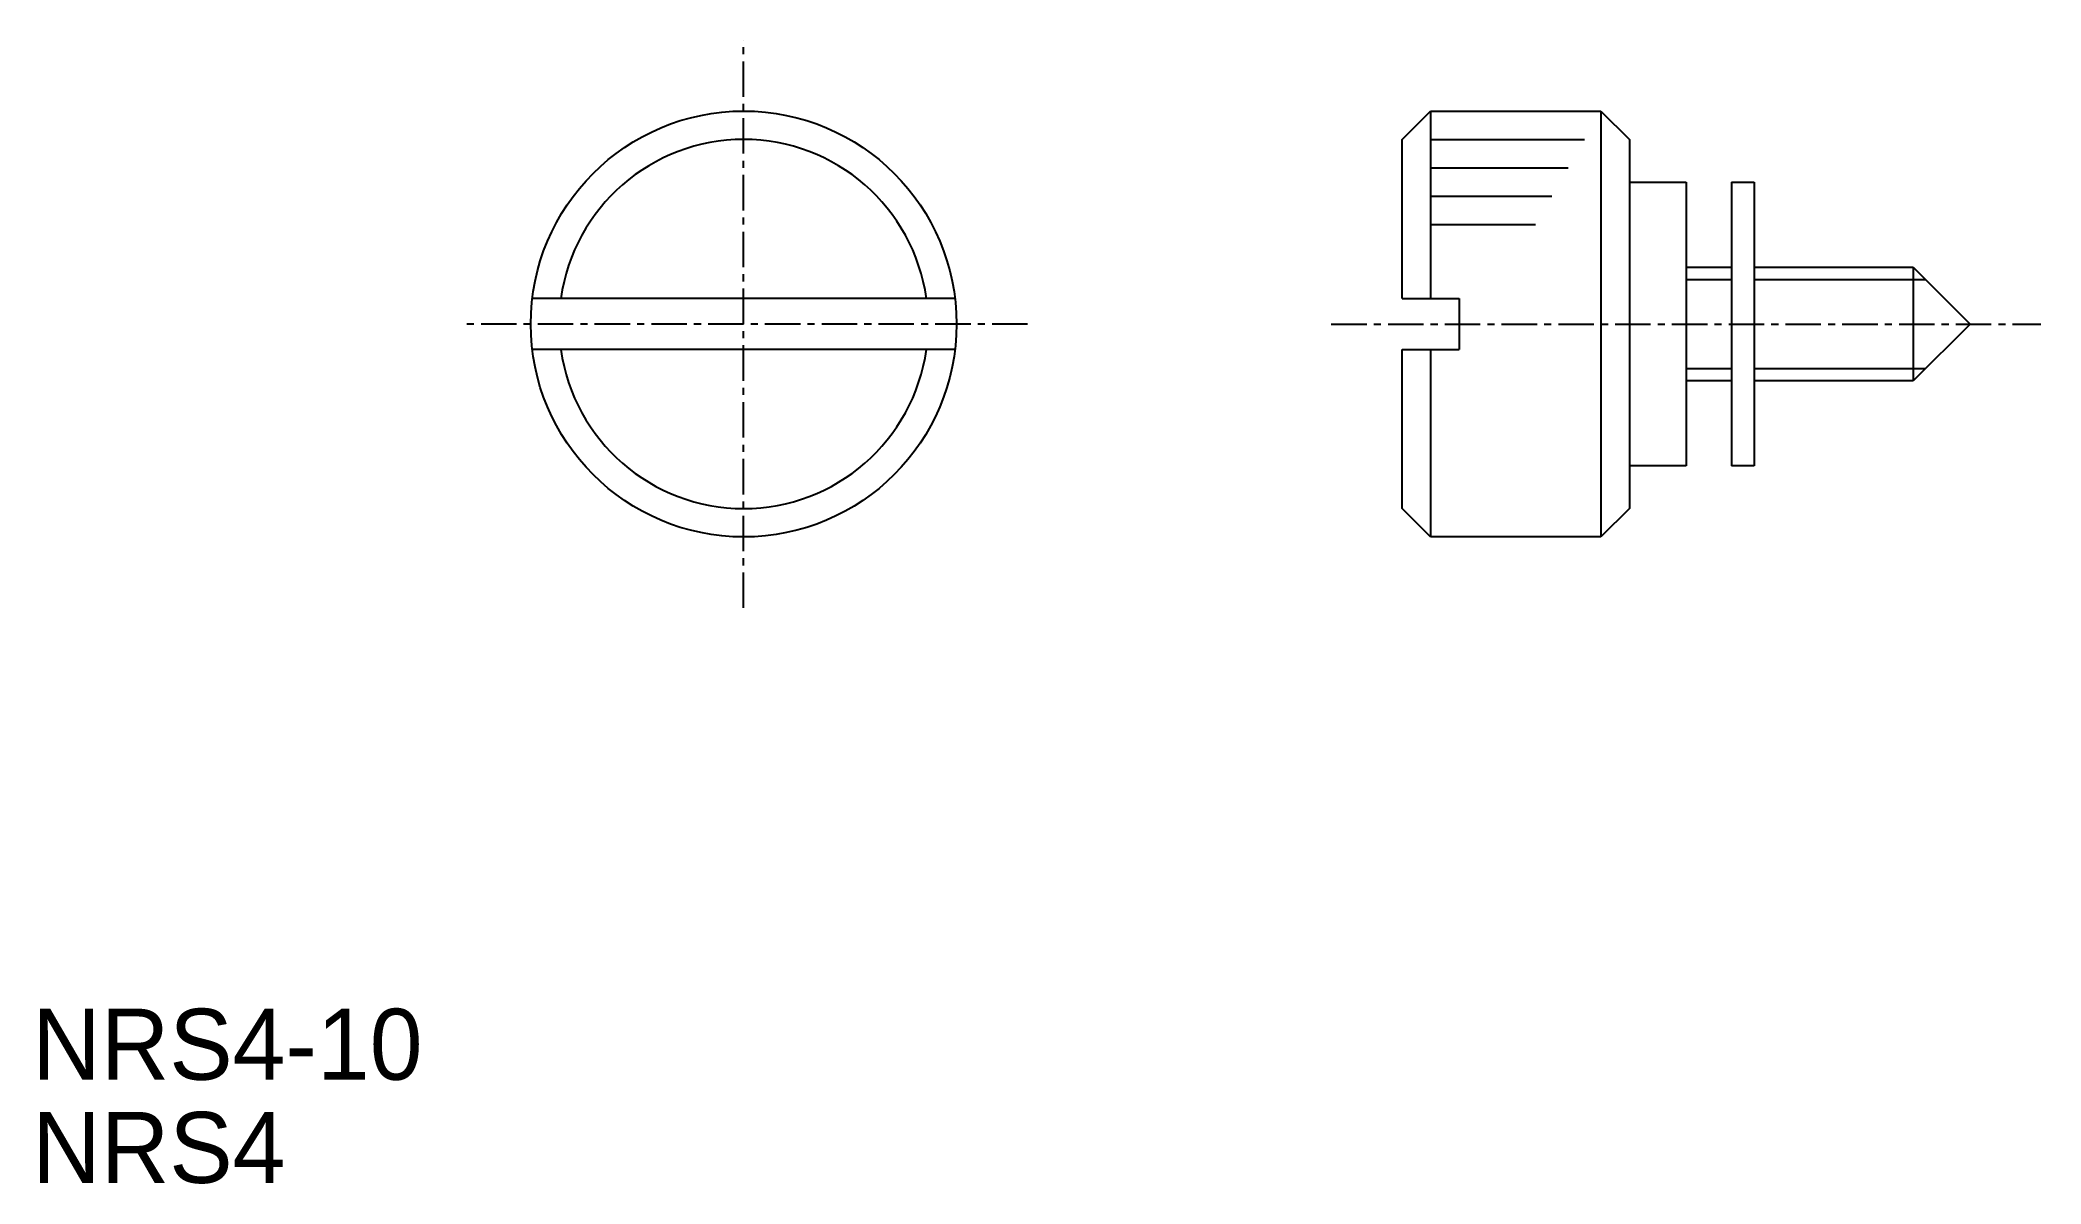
# Model space of a CAD drawing. Extents: x 0.3 to 70.8, y 0 to 40.2.
import ezdxf

# ---------------------------------------------------------------- set-up
doc = ezdxf.new("R2010")
doc.units = 0
doc.linetypes.add('CENTER', pattern=[2, 1.25, -0.25, 0.25, -0.25])
doc.layers.get('0').update_dxf_attribs({"linetype": 'CONTINUOUS'})
doc.layers.add('CENTER', color=1, linetype='CENTER')

msp = doc.modelspace()

# ---------------------------------------------------------------- linework, layer by layer
at = {"color": 7, "linetype": 'CONTINUOUS'}
for p, q in [((48.26, 36.749), (49.26, 37.749)), ((49.26, 37.749), (55.26, 37.749)), ((49.26, 37.749), (49.26, 31.149)), ((55.26, 37.749), (55.26, 22.749)), ((55.26, 37.749), (56.26, 36.749)), ((48.26, 31.149), (48.26, 36.749)), ((49.26, 36.749), (54.683, 36.749)), ((56.26, 36.749), (56.26, 35.249)), ((49.26, 35.749), (54.105, 35.749)), ((56.26, 35.249), (56.26, 25.249)), ((56.26, 35.249), (58.26, 35.249)), ((58.26, 35.249), (58.26, 25.249)), ((59.86, 35.249), (59.86, 25.249)), ((59.86, 35.249), (60.66, 35.249)), ((60.66, 35.249), (60.66, 25.249)), ((49.26, 34.749), (53.528, 34.749)), ((49.26, 33.749), (52.95, 33.749)), ((58.26, 32.249), (59.86, 32.249)), ((60.66, 32.249), (66.26, 32.249)), ((66.26, 32.249), (68.26, 30.249)), ((66.26, 32.249), (66.26, 28.249)), ((32.506, 31.149), (17.614, 31.149)), ((48.26, 31.149), (50.26, 31.149)), ((50.26, 31.149), (50.26, 29.349)), ((68.26, 30.249), (66.26, 28.249)), ((32.506, 29.349), (17.614, 29.349)), ((48.26, 23.749), (48.26, 29.349)), ((48.26, 29.349), (50.26, 29.349)), ((49.26, 29.349), (49.26, 22.749)), ((59.86, 28.249), (58.26, 28.249)), ((66.26, 28.249), (60.66, 28.249)), ((56.26, 25.249), (56.26, 23.749)), ((58.26, 25.249), (56.26, 25.249)), ((60.66, 25.249), (59.86, 25.249)), ((49.26, 22.749), (48.26, 23.749)), ((56.26, 23.749), (55.26, 22.749)), ((55.26, 22.749), (49.26, 22.749))]:
    msp.add_line(p, q, dxfattribs=at)
at = {"color": 3, "linetype": 'CONTINUOUS'}
for p, q in [((58.26, 31.82), (59.86, 31.82)), ((60.66, 31.82), (66.689, 31.82)), ((58.26, 28.679), (59.86, 28.679)), ((60.66, 28.679), (66.689, 28.679))]:
    msp.add_line(p, q, dxfattribs=at)
at = {"color": 7, "linetype": 'CONTINUOUS'}
msp.add_circle((25.06, 30.249), 7.5, dxfattribs=at)
for start, end in [(7.95883, 172.04117), (187.95883, 352.04117)]:
    msp.add_arc((25.06, 30.249), 6.5, start, end, dxfattribs=at)
at = {"layer": 'CENTER', "color": 1, "linetype": 'CENTER'}
for p, q in [((25.06, 20.249), (25.06, 40.249)), ((35.06, 30.249), (15.06, 30.249)), ((45.76, 30.249), (70.76, 30.249))]:
    msp.add_line(p, q, dxfattribs=at)

# ---------------------------------------------------------------- texts
at = {"color": 7, "linetype": 'CONTINUOUS'}
for s, p in [('NRS4-10', (0, 3.635)), ('NRS4', (0, 0))]:
    msp.add_text(s, height=2.5, dxfattribs=at).set_placement(p)

doc.saveas('drawing.dxf')
